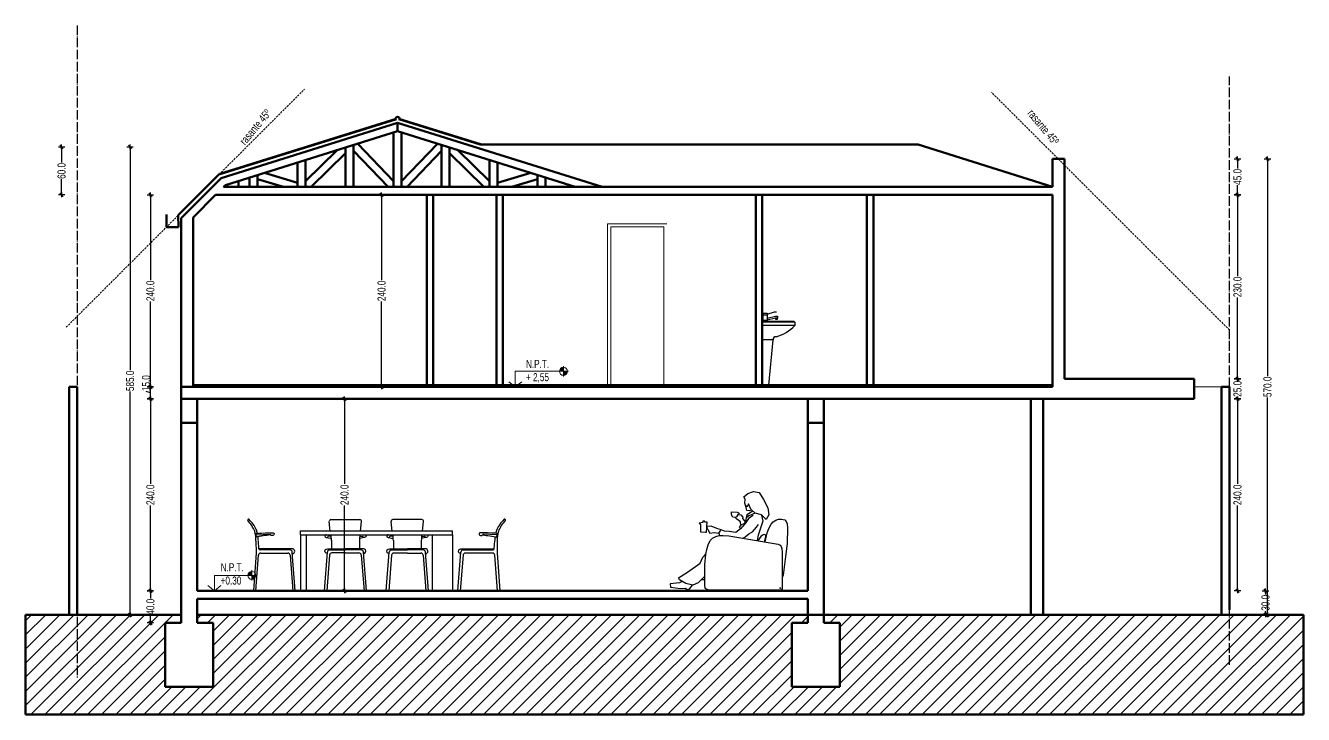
# Model space of a CAD drawing. Header units: centimetres. Extents: x 56177 to 99483, y 493 to 15482.
# Drawn here: x 70326 to 71923, y 5025 to 5886 of the extents above; entities that cross this region are included whole.
import ezdxf

# ---------------------------------------------------------------- set-up
doc = ezdxf.new("R2010")
doc.units = ezdxf.units.CM
doc.header["$MEASUREMENT"] = 0
doc.linetypes.add('ACAD_ISO04W100', pattern=[30, 24, -3, 0, -3])
doc.linetypes.add('HIDDEN', pattern=[0.375, 0.25, -0.125])
for name, color, linetype, lineweight in [('0.1', 253, 'Continuous', 13), ('0.1 COTAS', 52, 'Continuous', 13), ('0.15 PROYECCIONES', 6, 'HIDDEN', 15), ('0.15 TEXTOS', 212, 'Continuous', 20), ('0.5 MUROS', 1, 'Continuous', 50), ('0.8 TERRENO', 5, 'Continuous', 80)]:
    doc.layers.add(name, color=color, linetype=linetype, lineweight=lineweight)
doc.layers.add('0.10 EJES', color=120, linetype='ACAD_ISO04W100')
doc.layers.add('010_BLOQUES', color=250, linetype='Continuous')
doc.layers.add('0.12 MOBILIARIO BLOQUES', color=251, linetype='Continuous', lineweight=13, true_color=0x616161)
doc.layers.add('COLOR_ NARANJO', color=2, linetype='Continuous', true_color=0xffff14)
doc.styles.add('NICOLAS 2', font='swisscl.ttf')
doc.dimstyles.new('NICO CMS PEQUEÑAS', dxfattribs={"dimtxt": 10, "dimasz": 2, "dimexe": 0.18, "dimexo": 0.0625, "dimgap": 0.09, "dimtad": 0, "dimdec": 1, "dimzin": 0, "dimdsep": 46, "dimtxsty": 'NICOLAS 2', "dimblk": 'CRUZ2', "dimcen": 0.09, "dimse1": 1, "dimse2": 1, "dimclrd": 256, "dimclrt": 2, "dimadec": 0, "dimazin": 0, "dimtfac": 1, "dimtdec": 1, "dimtofl": 0, "dimtmove": 1, "dimatfit": 2, "dimldrblk": 'CRUZ2', "dimfxl": 1, "dimtolj": 1, "dimtzin": 0, "dimarcsym": 0})

# ---------------------------------------------------------------- blocks, each defined once
blk = doc.blocks.new('CRUZ2')
at = {"layer": 'COLOR_ NARANJO', "color": 8}
for p, q in [((-1.5, 0), (1.5, 0)), ((0, 2), (0, -2))]:
    blk.add_line(p, q, dxfattribs=at)
at = {"layer": 'COLOR_ NARANJO', "color": 4}
blk.add_lwpolyline([(-1.06, -1.06), (0, 0), (1.06, 1.06)], dxfattribs=at)
blk = doc.blocks.new('*D226')
at = {"layer": '0.1 COTAS', "lineweight": -2, "transparency": 16777216}
for p, q in [((70481.9, 5177.5), (70481.9, 5170)), ((70481.9, 5141.5), (70481.9, 5149))]:
    blk.add_line(p, q, dxfattribs=at)
at = {"layer": 'Defpoints', "color": 0, "transparency": 16777216}
for p in [(70481.9, 5179.5), (70535.3, 5179.5), (70520.3, 5139.5)]:
    blk.add_point(p, dxfattribs=at)
at = {"layer": '0.1 COTAS', "lineweight": -2, "transparency": 16777216, "xscale": 2, "yscale": 2, "zscale": 2}
for p, rotation in [((70481.9, 5179.5), 90), ((70481.9, 5139.5), 270)]:
    blk.add_blockref('CRUZ2', p, dxfattribs=dict(at, rotation=rotation))
at = {"layer": '0.1 COTAS', "color": 2, "transparency": 16777216, "insert": (70481.9, 5159.5), "char_height": 10, "attachment_point": 5, "rotation": 90, "style": 'NICOLAS 2'}
blk.add_mtext('\\A1;40.0', dxfattribs=at)
blk = doc.blocks.new('*D227')
at = {"layer": '0.1 COTAS', "lineweight": -2, "transparency": 16777216}
for p, q in [((70481.9, 5417.5), (70481.9, 5313)), ((70481.9, 5181.5), (70481.9, 5286))]:
    blk.add_line(p, q, dxfattribs=at)
at = {"layer": 'Defpoints', "color": 0, "transparency": 16777216}
for p in [(70481.9, 5419.5), (70535.3, 5419.5), (70535.3, 5179.5)]:
    blk.add_point(p, dxfattribs=at)
at = {"layer": '0.1 COTAS', "lineweight": -2, "transparency": 16777216, "xscale": 2, "yscale": 2, "zscale": 2}
for p, rotation in [((70481.9, 5419.5), 90), ((70481.9, 5179.5), 270)]:
    blk.add_blockref('CRUZ2', p, dxfattribs=dict(at, rotation=rotation))
at = {"layer": '0.1 COTAS', "color": 2, "transparency": 16777216, "insert": (70481.9, 5299.5), "char_height": 10, "attachment_point": 5, "rotation": 90, "style": 'NICOLAS 2'}
blk.add_mtext('\\A1;240.0', dxfattribs=at)
blk = doc.blocks.new('*D228')
at = {"layer": '0.1 COTAS', "lineweight": -2, "transparency": 16777216}
for p, q in [((70481.9, 5421.5), (70481.9, 5432.5)), ((70476.5, 5428.6), (70476.5, 5428.8)), ((70481.9, 5427), (70476.5, 5428.6))]:
    blk.add_line(p, q, dxfattribs=at)
at = {"layer": 'Defpoints', "color": 0, "transparency": 16777216}
for p in [(70481.9, 5434.5), (70520.3, 5434.5), (70535.3, 5419.5)]:
    blk.add_point(p, dxfattribs=at)
at = {"layer": '0.1 COTAS', "lineweight": -2, "transparency": 16777216, "xscale": 2, "yscale": 2, "zscale": 2}
for p, rotation in [((70481.9, 5434.5), 90), ((70481.9, 5419.5), 270)]:
    blk.add_blockref('CRUZ2', p, dxfattribs=dict(at, rotation=rotation))
at = {"layer": '0.1 COTAS', "color": 2, "transparency": 16777216, "insert": (70476.5, 5439.1), "char_height": 10, "attachment_point": 5, "rotation": 90, "style": 'NICOLAS 2'}
blk.add_mtext('\\A1;15.0', dxfattribs=at)
blk = doc.blocks.new('*D229')
at = {"layer": '0.1 COTAS', "lineweight": -2, "transparency": 16777216}
for p, q in [((70481.9, 5672.5), (70481.9, 5568)), ((70481.9, 5436.5), (70481.9, 5541))]:
    blk.add_line(p, q, dxfattribs=at)
at = {"layer": 'Defpoints', "color": 0, "transparency": 16777216}
for p in [(70481.9, 5674.5), (70646.3, 5674.5), (70520.3, 5434.5)]:
    blk.add_point(p, dxfattribs=at)
at = {"layer": '0.1 COTAS', "lineweight": -2, "transparency": 16777216, "xscale": 2, "yscale": 2, "zscale": 2}
for p, rotation in [((70481.9, 5674.5), 90), ((70481.9, 5434.5), 270)]:
    blk.add_blockref('CRUZ2', p, dxfattribs=dict(at, rotation=rotation))
at = {"layer": '0.1 COTAS', "color": 2, "transparency": 16777216, "insert": (70481.9, 5554.5), "char_height": 10, "attachment_point": 5, "rotation": 90, "style": 'NICOLAS 2'}
blk.add_mtext('\\A1;240.0', dxfattribs=at)
blk = doc.blocks.new('*D230')
at = {"layer": '0.1 COTAS', "lineweight": -2, "transparency": 16777216}
for p, q in [((70370.9, 5732.5), (70370.9, 5714.9)), ((70370.9, 5676.5), (70370.9, 5694.1))]:
    blk.add_line(p, q, dxfattribs=at)
at = {"layer": 'Defpoints', "color": 0, "transparency": 16777216}
for p in [(70370.9, 5734.5), (70520.3, 5734.5), (70646.3, 5674.5)]:
    blk.add_point(p, dxfattribs=at)
at = {"layer": '0.1 COTAS', "lineweight": -2, "transparency": 16777216, "xscale": 2, "yscale": 2, "zscale": 2}
for p, rotation in [((70370.9, 5734.5), 90), ((70370.9, 5674.5), 270)]:
    blk.add_blockref('CRUZ2', p, dxfattribs=dict(at, rotation=rotation))
at = {"layer": '0.1 COTAS', "color": 2, "transparency": 16777216, "insert": (70370.9, 5704.5), "char_height": 10, "attachment_point": 5, "rotation": 90, "style": 'NICOLAS 2'}
blk.add_mtext('\\A1;60.0', dxfattribs=at)
blk = doc.blocks.new('*D231')
at = {"layer": '0.1 COTAS', "lineweight": -2, "transparency": 16777216}
for p, q in [((70456.5, 5732.5), (70456.5, 5455.5)), ((70456.5, 5151.5), (70456.5, 5428.5))]:
    blk.add_line(p, q, dxfattribs=at)
at = {"layer": 'Defpoints', "color": 0, "transparency": 16777216}
for p in [(70631.3, 5734.5), (70456.5, 5149.5), (70520.3, 5149.5)]:
    blk.add_point(p, dxfattribs=at)
at = {"layer": '0.1 COTAS', "lineweight": -2, "transparency": 16777216, "xscale": 2, "yscale": 2, "zscale": 2}
for p, rotation in [((70456.5, 5734.5), 90), ((70456.5, 5149.5), 270)]:
    blk.add_blockref('CRUZ2', p, dxfattribs=dict(at, rotation=rotation))
at = {"layer": '0.1 COTAS', "color": 2, "transparency": 16777216, "insert": (70456.5, 5442), "char_height": 10, "attachment_point": 5, "rotation": 90, "style": 'NICOLAS 2'}
blk.add_mtext('\\A1;585.0', dxfattribs=at)
blk = doc.blocks.new('*D232')
at = {"layer": '0.1 COTAS', "lineweight": -2, "transparency": 16777216}
for p, q in [((71875.3, 5177.5), (71875.3, 5174.9)), ((71875.3, 5151.5), (71875.3, 5154.1))]:
    blk.add_line(p, q, dxfattribs=at)
at = {"layer": 'Defpoints', "color": 0, "transparency": 16777216}
for p in [(71323.3, 5179.5), (71875.3, 5179.5), (71597.3, 5149.5)]:
    blk.add_point(p, dxfattribs=at)
at = {"layer": '0.1 COTAS', "lineweight": -2, "transparency": 16777216, "xscale": 2, "yscale": 2, "zscale": 2}
for p, rotation in [((71875.3, 5179.5), 90), ((71875.3, 5149.5), 270)]:
    blk.add_blockref('CRUZ2', p, dxfattribs=dict(at, rotation=rotation))
at = {"layer": '0.1 COTAS', "color": 2, "transparency": 16777216, "insert": (71875.3, 5164.5), "char_height": 10, "attachment_point": 5, "rotation": 90, "style": 'NICOLAS 2'}
blk.add_mtext('\\A1;30.0', dxfattribs=at)
blk = doc.blocks.new('*D233')
at = {"layer": '0.1 COTAS', "lineweight": -2, "transparency": 16777216}
for p, q in [((71840.3, 5417.5), (71840.3, 5313)), ((71840.3, 5181.5), (71840.3, 5286))]:
    blk.add_line(p, q, dxfattribs=at)
at = {"layer": 'Defpoints', "color": 0, "transparency": 16777216}
for p in [(71562.3, 5419.5), (71840.3, 5419.5), (71323.3, 5179.5)]:
    blk.add_point(p, dxfattribs=at)
at = {"layer": '0.1 COTAS', "lineweight": -2, "transparency": 16777216, "xscale": 2, "yscale": 2, "zscale": 2}
for p, rotation in [((71840.3, 5419.5), 90), ((71840.3, 5179.5), 270)]:
    blk.add_blockref('CRUZ2', p, dxfattribs=dict(at, rotation=rotation))
at = {"layer": '0.1 COTAS', "color": 2, "transparency": 16777216, "insert": (71840.3, 5299.5), "char_height": 10, "attachment_point": 5, "rotation": 90, "style": 'NICOLAS 2'}
blk.add_mtext('\\A1;240.0', dxfattribs=at)
blk = doc.blocks.new('*D234')
at = {"layer": '0.1 COTAS', "lineweight": -2, "transparency": 16777216}
for p, q in [((71840.3, 5442.5), (71840.3, 5442.4)), ((71840.3, 5421.5), (71840.3, 5421.6))]:
    blk.add_line(p, q, dxfattribs=at)
at = {"layer": 'Defpoints', "color": 0, "transparency": 16777216}
for p in [(71771, 5444.5), (71840.3, 5444.5), (71562.3, 5419.5)]:
    blk.add_point(p, dxfattribs=at)
at = {"layer": '0.1 COTAS', "lineweight": -2, "transparency": 16777216, "xscale": 2, "yscale": 2, "zscale": 2}
for p, rotation in [((71840.3, 5444.5), 90), ((71840.3, 5419.5), 270)]:
    blk.add_blockref('CRUZ2', p, dxfattribs=dict(at, rotation=rotation))
at = {"layer": '0.1 COTAS', "color": 2, "transparency": 16777216, "insert": (71840.3, 5432), "char_height": 10, "attachment_point": 5, "rotation": 90, "style": 'NICOLAS 2'}
blk.add_mtext('\\A1;25.0', dxfattribs=at)
blk = doc.blocks.new('*D235')
at = {"layer": '0.1 COTAS', "lineweight": -2, "transparency": 16777216}
for p, q in [((71840.3, 5672.5), (71840.3, 5573)), ((71840.3, 5446.5), (71840.3, 5546))]:
    blk.add_line(p, q, dxfattribs=at)
at = {"layer": 'Defpoints', "color": 0, "transparency": 16777216}
for p in [(71624.3, 5674.5), (71840.3, 5674.5), (71771, 5444.5)]:
    blk.add_point(p, dxfattribs=at)
at = {"layer": '0.1 COTAS', "lineweight": -2, "transparency": 16777216, "xscale": 2, "yscale": 2, "zscale": 2}
for p, rotation in [((71840.3, 5674.5), 90), ((71840.3, 5444.5), 270)]:
    blk.add_blockref('CRUZ2', p, dxfattribs=dict(at, rotation=rotation))
at = {"layer": '0.1 COTAS', "color": 2, "transparency": 16777216, "insert": (71840.3, 5559.5), "char_height": 10, "attachment_point": 5, "rotation": 90, "style": 'NICOLAS 2'}
blk.add_mtext('\\A1;230.0', dxfattribs=at)
blk = doc.blocks.new('*D236')
at = {"layer": '0.1 COTAS', "lineweight": -2, "transparency": 16777216}
for p, q in [((71840.3, 5717.5), (71840.3, 5707.5)), ((71840.3, 5676.5), (71840.3, 5686.5))]:
    blk.add_line(p, q, dxfattribs=at)
at = {"layer": 'Defpoints', "color": 0, "transparency": 16777216}
for p in [(71624.3, 5719.5), (71840.3, 5719.5), (71624.3, 5674.5)]:
    blk.add_point(p, dxfattribs=at)
at = {"layer": '0.1 COTAS', "lineweight": -2, "transparency": 16777216, "xscale": 2, "yscale": 2, "zscale": 2}
for p, rotation in [((71840.3, 5719.5), 90), ((71840.3, 5674.5), 270)]:
    blk.add_blockref('CRUZ2', p, dxfattribs=dict(at, rotation=rotation))
at = {"layer": '0.1 COTAS', "color": 2, "transparency": 16777216, "insert": (71840.3, 5697), "char_height": 10, "attachment_point": 5, "rotation": 90, "style": 'NICOLAS 2'}
blk.add_mtext('\\A1;45.0', dxfattribs=at)
blk = doc.blocks.new('*D237')
at = {"layer": '0.1 COTAS', "lineweight": -2, "transparency": 16777216}
for p, q in [((71877.8, 5717.5), (71877.8, 5448)), ((71877.8, 5151.5), (71877.8, 5421))]:
    blk.add_line(p, q, dxfattribs=at)
at = {"layer": 'Defpoints', "color": 0, "transparency": 16777216}
for p in [(71639.3, 5719.5), (71877.8, 5719.5), (71820.3, 5149.5)]:
    blk.add_point(p, dxfattribs=at)
at = {"layer": '0.1 COTAS', "lineweight": -2, "transparency": 16777216, "xscale": 2, "yscale": 2, "zscale": 2}
for p, rotation in [((71877.8, 5719.5), 90), ((71877.8, 5149.5), 270)]:
    blk.add_blockref('CRUZ2', p, dxfattribs=dict(at, rotation=rotation))
at = {"layer": '0.1 COTAS', "color": 2, "transparency": 16777216, "insert": (71877.8, 5434.5), "char_height": 10, "attachment_point": 5, "rotation": 90, "style": 'NICOLAS 2'}
blk.add_mtext('\\A1;570.0', dxfattribs=at)
blk = doc.blocks.new('*D238')
at = {"layer": '0.1 COTAS', "lineweight": -2, "transparency": 16777216}
for p, q in [((70724.5, 5417.5), (70724.5, 5313)), ((70724.5, 5181.5), (70724.5, 5286))]:
    blk.add_line(p, q, dxfattribs=at)
at = {"layer": 'Defpoints', "color": 0, "transparency": 16777216}
for p in [(70561.9, 5419.5), (70724.5, 5419.5), (70561.9, 5179.5)]:
    blk.add_point(p, dxfattribs=at)
at = {"layer": '0.1 COTAS', "lineweight": -2, "transparency": 16777216, "xscale": 2, "yscale": 2, "zscale": 2}
for p, rotation in [((70724.5, 5419.5), 90), ((70724.5, 5179.5), 270)]:
    blk.add_blockref('CRUZ2', p, dxfattribs=dict(at, rotation=rotation))
at = {"layer": '0.1 COTAS', "color": 2, "transparency": 16777216, "insert": (70724.5, 5299.5), "char_height": 10, "attachment_point": 5, "rotation": 90, "style": 'NICOLAS 2'}
blk.add_mtext('\\A1;240.0', dxfattribs=at)
blk = doc.blocks.new('*D239')
at = {"layer": '0.1 COTAS', "lineweight": -2, "transparency": 16777216}
for p, q in [((70770.8, 5672.5), (70770.8, 5568)), ((70770.8, 5436.5), (70770.8, 5541))]:
    blk.add_line(p, q, dxfattribs=at)
at = {"layer": 'Defpoints', "color": 0, "transparency": 16777216}
for p in [(70770.8, 5674.5), (70770.8, 5674.5), (70770.8, 5434.5)]:
    blk.add_point(p, dxfattribs=at)
at = {"layer": '0.1 COTAS', "lineweight": -2, "transparency": 16777216, "xscale": 2, "yscale": 2, "zscale": 2}
for p, rotation in [((70770.8, 5674.5), 90), ((70770.8, 5434.5), 270)]:
    blk.add_blockref('CRUZ2', p, dxfattribs=dict(at, rotation=rotation))
at = {"layer": '0.1 COTAS', "color": 2, "transparency": 16777216, "insert": (70770.8, 5554.5), "char_height": 10, "attachment_point": 5, "rotation": 90, "style": 'NICOLAS 2'}
blk.add_mtext('\\A1;240.0', dxfattribs=at)
blk = doc.blocks.new('A$C5BFF514F')
at = {"layer": '010_BLOQUES'}
for p, q in [((-6.568, -0.604), (-6.516, -0.604)), ((-6.568, -0.694), (-6.568, -0.604)), ((-6.516, -0.63), (-6.568, -0.63)), ((-6.516, -0.617), (-6.426, -0.591)), ((-6.516, -0.604), (-6.516, -0.694)), ((-6.426, -0.591), (-6.4, -0.591)), ((-6.581, -0.707), (-6.186, -0.707)), ((-6.581, -1.507), (-6.581, -0.707)), ((-6.173, -0.72), (-6.581, -0.72)), ((-6.173, -0.759), (-6.581, -0.759)), ((-6.568, -0.694), (-6.516, -0.694)), ((-6.568, -0.707), (-6.568, -0.694)), ((-6.516, -0.668), (-6.413, -0.643)), ((-6.413, -0.668), (-6.516, -0.694)), ((-6.516, -0.694), (-6.516, -0.707)), ((-6.413, -0.643), (-6.387, -0.643)), ((-6.387, -0.668), (-6.413, -0.668)), ((-6.413, -0.668), (-6.413, -0.681)), ((-6.413, -0.681), (-6.387, -0.681)), ((-6.387, -0.643), (-6.387, -0.668)), ((-6.387, -0.681), (-6.387, -0.668)), ((-6.186, -0.707), (-6.173, -0.72)), ((-6.173, -0.72), (-6.173, -0.759)), ((-6.444, -0.939), (-6.581, -0.939)), ((-6.496, -1.507), (-6.444, -0.939)), ((-6.581, -1.507), (-6.496, -1.507))]:
    blk.add_line(p, q, dxfattribs=at)
for centre, radius, start, end in [((-6.532, -0.432), 0.485, 285.1328, 317.7263), ((-6.406, -0.939), 0.0387, 90, 180)]:
    blk.add_arc(centre, radius, start, end, dxfattribs=at)
blk = doc.blocks.new('LATO')
at = {"linetype": 'Continuous', "flags": 128}
for points in [[(25.8, 61), (28.3, 72.4), (30.5, 78), (33.5, 83.2), (35.9, 86.2), (39.4, 88.4), (42.8, 89.4), (46.3, 89.4), (50.5, 88.5), (52.3, 86.5), (53.5, 83.7), (54, 78.8), (53.3, 59.2), (51.2, 42.6), (48.5, 19.4), (47.3, 16.2)], [(25.3, 61.1), (27, 67.7), (26.8, 69.1), (25.6, 70.1), (23.3, 69.7), (20.4, 67.6), (18.3, 64.7), (16.9, 62.5)], [(45, 3.4), (44.3, 3.4), (44.3, 2.9), (44.3, 2.9), (44.2, 2.7)], [(45.1, 2.7), (45.1, 2.7), (45, 2.5)]]:
    blk.add_lwpolyline(points, dxfattribs=at)
blk.add_lwpolyline([(45.3, 0.5), (-29.9, 0.5), (-38.8, 0.6), (-44, 0.8), (-46.4, 1.5), (-48, 2.5), (-48.9, 3.8), (-49.4, 6.7), (-49.6, 11.4), (-49.4, 32.2), (-48, 45.8), (-47, 51.5), (-45.4, 57.5), (-42.7, 62.7), (-39.8, 65.6), (-35.5, 67.9), (-31.4, 68.9), (-26.6, 69.1), (-19.3, 68.6), (42.1, 58.3), (44.6, 57), (45.8, 55.3), (46.6, 52.3), (47.3, 48.3), (47.3, 2.5), (47, 1.3), (46.3, 0.6)], close=True, dxfattribs=at)
blk = doc.blocks.new('5-canapé-profil')
at = {"linetype": 'Continuous'}
blk.add_blockref('LATO', (-54.3, -0.5), dxfattribs=at)

msp = doc.modelspace()

# ---------------------------------------------------------------- hatches: boundary and pattern name
at = {"layer": '0.1'}
h = msp.add_hatch(dxfattribs=at)
h.set_pattern_fill('ANSI31', color=256, scale=100, style=0)
h.set_pattern_definition([(45, (2127.633, -4e-12), (-8.8388348, 8.8388348), [])])
h.paths.add_polyline_path([(70540.25, 5149.49), (70540.25, 5139.49), (70560.25, 5139.49), (70560.25, 5059.49), (70500.25, 5059.49), (70500.25, 5139.49), (70520.25, 5139.49), (70520.25, 5149.49), (70325.87, 5149.49), (70325.87, 5024.8), (71922.69, 5024.8), (71922.69, 5149.49), (71323.25, 5149.49), (71323.25, 5139.49), (71343.25, 5139.49), (71343.25, 5059.49), (71283.25, 5059.49), (71283.25, 5139.49), (71303.25, 5139.49), (71303.25, 5149.49)])
h.paths.add_polyline_path([(70492.45, 5146.07), (70492.45, 5173.01), (70471.36, 5173.01), (70471.36, 5146.07)], flags=9)
at = {"layer": '0.15 TEXTOS'}
h = msp.add_hatch(color=256, dxfattribs=at)
h.paths.add_polyline_path([(70997.93, 5453.89), (70992.93, 5453.89, -0.4142136), (70997.93, 5458.89)])
h.paths.add_polyline_path([(70997.93, 5448.89), (70997.93, 5453.89), (71002.93, 5453.89, -0.4142136)])
h = msp.add_hatch(color=256, dxfattribs=at)
h.paths.add_polyline_path([(70608.67, 5198.66), (70603.67, 5198.66, -0.4142136), (70608.67, 5203.66)])
h.paths.add_polyline_path([(70608.67, 5193.66), (70608.67, 5198.66), (70613.67, 5198.66, -0.4142136)])

# ---------------------------------------------------------------- linework, layer by layer
for p, q in [((70669.49, 5249.43), (70669.49, 5254.43)), ((70669.49, 5254.43), (70859.49, 5254.43)), ((70706.65, 5253.93), (70705.44, 5266.3)), ((70707.43, 5268.5), (70743.72, 5268.5)), ((70744.5, 5253.93), (70745.71, 5266.3)), ((70784, 5253.87), (70782.79, 5266.25)), ((70821.07, 5268.44), (70784.78, 5268.44)), ((70821.85, 5253.87), (70823.06, 5266.25)), ((70859.49, 5249.43), (70859.49, 5254.43)), ((70613.82, 5249.43), (70631.42, 5250.14)), ((70613.82, 5242.09), (70613.97, 5226.98)), ((70617.41, 5231.97), (70616.82, 5242.12)), ((70631.42, 5250.14), (70632.03, 5249.31)), ((70669.49, 5249.43), (70859.49, 5249.43)), ((70669.49, 5249.43), (70669.49, 5179.43)), ((70676.49, 5249.43), (70676.49, 5179.43)), ((70699.92, 5248.46), (70699.86, 5247.78)), ((70699.86, 5247.78), (70700.17, 5246.96)), ((70700.19, 5248.93), (70699.92, 5248.46)), ((70700.17, 5246.96), (70700.78, 5246.44)), ((70700.93, 5249.42), (70700.19, 5248.93)), ((70700.78, 5246.44), (70701.59, 5246.17)), ((70701.85, 5249.62), (70700.93, 5249.42)), ((70701.59, 5246.17), (70701.64, 5246.07)), ((70701.64, 5246.07), (70702.38, 5246.11)), ((70707.09, 5249.03), (70701.85, 5249.62)), ((70702.04, 5246.12), (70706.98, 5245.11)), ((70702.38, 5246.11), (70702.75, 5246.2)), ((70702.75, 5246.2), (70703.09, 5246.54)), ((70703.09, 5246.54), (70703.4, 5246.81)), ((70704.01, 5247.64), (70703.4, 5246.81)), ((70707.8, 5247.37), (70704.01, 5247.64)), ((70706.98, 5245.11), (70708.02, 5244.93)), ((70707.59, 5249), (70707.09, 5249.03)), ((70708.13, 5242.25), (70708.13, 5232.03)), ((70743.03, 5242.25), (70743.03, 5232.03)), ((70749.12, 5246.12), (70743.13, 5244.89)), ((70743.35, 5247.37), (70747.15, 5247.64)), ((70743.56, 5248.98), (70749.3, 5249.62)), ((70747.15, 5247.64), (70747.76, 5246.81)), ((70748.07, 5246.54), (70747.76, 5246.81)), ((70748.4, 5246.2), (70748.07, 5246.54)), ((70748.77, 5246.11), (70748.4, 5246.2)), ((70749.52, 5246.07), (70748.77, 5246.11)), ((70749.3, 5249.62), (70750.23, 5249.42)), ((70749.57, 5246.17), (70749.52, 5246.07)), ((70750.38, 5246.44), (70749.57, 5246.17)), ((70750.23, 5249.42), (70750.96, 5248.93)), ((70750.99, 5246.96), (70750.38, 5246.44)), ((70750.96, 5248.93), (70751.24, 5248.46)), ((70751.29, 5247.78), (70750.99, 5246.96)), ((70751.24, 5248.46), (70751.29, 5247.78)), ((70777.26, 5248.4), (70777.21, 5247.72)), ((70777.21, 5247.72), (70777.52, 5246.9)), ((70777.54, 5248.87), (70777.26, 5248.4)), ((70777.52, 5246.9), (70778.13, 5246.38)), ((70778.27, 5249.36), (70777.54, 5248.87)), ((70778.13, 5246.38), (70778.93, 5246.11)), ((70779.2, 5249.56), (70778.27, 5249.36)), ((70778.93, 5246.11), (70778.98, 5246.01)), ((70778.98, 5246.01), (70779.73, 5246.06)), ((70784.94, 5248.92), (70779.2, 5249.56)), ((70779.39, 5246.06), (70785.37, 5244.83)), ((70779.73, 5246.06), (70780.1, 5246.14)), ((70780.1, 5246.14), (70780.44, 5246.48)), ((70780.44, 5246.48), (70780.75, 5246.75)), ((70781.36, 5247.59), (70780.75, 5246.75)), ((70785.15, 5247.31), (70781.36, 5247.59)), ((70785.48, 5242.19), (70785.48, 5231.97)), ((70820.37, 5242.19), (70820.37, 5231.97)), ((70821.53, 5245.05), (70820.48, 5244.87)), ((70820.7, 5247.31), (70824.49, 5247.59)), ((70820.91, 5248.95), (70821.41, 5248.98)), ((70821.41, 5248.98), (70826.65, 5249.56)), ((70826.46, 5246.06), (70821.53, 5245.05)), ((70824.49, 5247.59), (70825.1, 5246.75)), ((70825.41, 5246.48), (70825.1, 5246.75)), ((70825.75, 5246.14), (70825.41, 5246.48)), ((70826.12, 5246.06), (70825.75, 5246.14)), ((70826.87, 5246.01), (70826.12, 5246.06)), ((70826.65, 5249.56), (70827.58, 5249.36)), ((70826.92, 5246.11), (70826.87, 5246.01)), ((70827.72, 5246.38), (70826.92, 5246.11)), ((70827.58, 5249.36), (70828.31, 5248.87)), ((70828.33, 5246.9), (70827.72, 5246.38)), ((70828.31, 5248.87), (70828.59, 5248.4)), ((70828.64, 5247.72), (70828.33, 5246.9)), ((70828.59, 5248.4), (70828.64, 5247.72)), ((70834.06, 5249.43), (70834.06, 5179.43)), ((70859.49, 5249.43), (70859.49, 5179.43)), ((70897.56, 5250.14), (70896.95, 5249.31)), ((70915.16, 5249.43), (70897.56, 5250.14)), ((70911.58, 5231.97), (70912.17, 5242.12)), ((70915.17, 5242.09), (70915.02, 5226.98)), ((70613.97, 5226.98), (70610.53, 5179.43)), ((70613.54, 5179.43), (70616.75, 5223.89)), ((70656.18, 5230.5), (70618.9, 5230.55)), ((70619.74, 5226.67), (70653.47, 5226.67)), ((70656.46, 5223.9), (70659.9, 5179.43)), ((70662.91, 5179.43), (70659.17, 5227.74)), ((70699.27, 5179.49), (70703.01, 5227.79)), ((70705.72, 5223.96), (70702.28, 5179.49)), ((70706, 5230.56), (70725.58, 5230.59)), ((70725.58, 5226.73), (70708.72, 5226.73)), ((70745.16, 5230.56), (70725.58, 5230.59)), ((70725.58, 5226.73), (70742.44, 5226.73)), ((70745.43, 5223.96), (70748.87, 5179.49)), ((70751.88, 5179.49), (70748.14, 5227.79)), ((70776.62, 5179.43), (70780.36, 5227.74)), ((70783.07, 5223.9), (70779.63, 5179.43)), ((70783.35, 5230.5), (70802.93, 5230.53)), ((70802.93, 5226.67), (70786.06, 5226.67)), ((70822.5, 5230.5), (70802.93, 5230.53)), ((70802.93, 5226.67), (70819.79, 5226.67)), ((70822.78, 5223.9), (70826.22, 5179.43)), ((70829.23, 5179.43), (70825.49, 5227.74)), ((70866.07, 5179.43), (70869.81, 5227.74)), ((70872.53, 5223.9), (70869.08, 5179.43)), ((70872.8, 5230.5), (70910.08, 5230.55)), ((70909.24, 5226.67), (70875.52, 5226.67)), ((70915.45, 5179.43), (70912.23, 5223.89)), ((70915.02, 5226.98), (70918.45, 5179.43))]:
    msp.add_line(p, q)
for points in [[(71233.12, 5280.43), (71230.03, 5279.52), (71227.11, 5279.75), (71226.43, 5283.79), (71224.86, 5289.19), (71225.28, 5294.06), (71223.28, 5297.06), (71228.46, 5301.1), (71235.43, 5303.57), (71242.63, 5302.45), (71247.81, 5293.46), (71253.21, 5283.34), (71254.56, 5274.58), (71251.41, 5268.73), (71245.33, 5274.35), (71237.68, 5276.6), (71232.06, 5281.32), (71229.13, 5288.29), (71227.56, 5284.24), (71225.92, 5285.55)], [(71234.98, 5273.45), (71229.13, 5269.86), (71225.08, 5263.56), (71219.23, 5256.82), (71213.61, 5252.32), (71205.06, 5253.45), (71199.21, 5254.12), (71194.93, 5255.7), (71189.53, 5257.49), (71182.56, 5260.19), (71176.48, 5259.74), (71177.61, 5257.94), (71178.96, 5255.25), (71180.76, 5251.43), (71186.38, 5252.32), (71192.23, 5251.43), (71193.21, 5248.48)], [(71220.11, 5261.85), (71219.11, 5263.57), (71219.23, 5265.76), (71217.65, 5267.1), (71214.6, 5268.92), (71213.14, 5270.63), (71212.88, 5271.24), (71209.6, 5271.48), (71208.14, 5274.4), (71208.14, 5278.3), (71215.21, 5277.69), (71217.4, 5276.72), (71216.91, 5274.89), (71219.72, 5274.4), (71222.03, 5271.6), (71221.79, 5269.65), (71224.23, 5266.85), (71224.94, 5265.5)], [(71212.88, 5271.24), (71214.96, 5272.58), (71216.55, 5275.13)], [(71234.72, 5279.08), (71227.11, 5274.35), (71225.31, 5266.71), (71224.63, 5264.46)], [(71237.68, 5276.6), (71229.72, 5273.12), (71226.21, 5270.53)], [(71245.64, 5274.07), (71247.36, 5266.71), (71245.11, 5260.42), (71241.51, 5249.18), (71240.15, 5242.23)], [(71177.3, 5259.8), (71177.66, 5265.07), (71174.71, 5265.07), (71174.11, 5266.65), (71172.22, 5266.65), (71172.3, 5264.77), (71167.7, 5263.86), (71169.13, 5262.88), (71169.2, 5258.21), (71169.28, 5253.31), (71175.62, 5252.85), (71176.82, 5252.95), (71177.21, 5258.58)], [(71192.23, 5251.43), (71193.78, 5254.02), (71194.93, 5255.7)], [(71219.5, 5257.13), (71218.01, 5258.7), (71220.21, 5261.98), (71223.74, 5263.57)], [(71222.36, 5245.19), (71223.06, 5245.36), (71229.58, 5250.75), (71234.08, 5253.22), (71239.26, 5259.07), (71241.73, 5262.44)], [(71223.74, 5263.57), (71224.63, 5264.46)], [(71174.59, 5197.9), (71166.34, 5189.39), (71159.86, 5186.51), (71150.87, 5188.67), (71142.95, 5192.98), (71141.87, 5195.5), (71153.03, 5202.69), (71168.86, 5214.19), (71172.1, 5221.38), (71176.17, 5226.08)], [(71146.43, 5191.14), (71142.9, 5189.22), (71131.16, 5188.26), (71131.79, 5183.82), (71144.21, 5182.25), (71149.93, 5182.57), (71154.38, 5180.03), (71159.46, 5186.61)], [(71174.55, 5193.07), (71170.07, 5193.23)]]:
    msp.add_lwpolyline(points)
for points in [[(70613.82, 5249.43), (70613.81, 5250.6), (70614.03, 5250.92), (70614.5, 5251.07), (70616.83, 5251.31), (70620.51, 5251.53), (70625.83, 5251.83), (70632.11, 5252.1), (70634.46, 5252.11), (70635.39, 5251.92), (70636.12, 5251.43), (70636.4, 5250.96), (70636.45, 5250.28), (70636.15, 5249.46), (70635.54, 5248.94), (70634.73, 5248.67), (70633.79, 5248.57), (70633.05, 5248.61), (70632.68, 5248.7), (70632.34, 5249.04), (70632.03, 5249.31), (70631.34, 5249.35), (70629.61, 5249.14), (70627.42, 5248.78), (70625.47, 5248.45), (70620.62, 5247.61), (70615.77, 5246.76), (70615.24, 5246.7), (70614.92, 5246.72), (70614.64, 5246.91), (70614.1, 5248.22), (70613.93, 5248.85)], [(70915.16, 5249.43), (70915.18, 5250.6), (70914.96, 5250.92), (70914.48, 5251.07), (70912.15, 5251.31), (70908.48, 5251.53), (70903.15, 5251.83), (70896.87, 5252.1), (70894.52, 5252.11), (70893.6, 5251.92), (70892.86, 5251.43), (70892.59, 5250.96), (70892.53, 5250.28), (70892.84, 5249.46), (70893.45, 5248.94), (70894.26, 5248.67), (70895.19, 5248.57), (70895.94, 5248.61), (70896.31, 5248.7), (70896.64, 5249.04), (70896.95, 5249.31), (70897.64, 5249.35), (70899.37, 5249.14), (70901.57, 5248.78), (70903.52, 5248.45), (70908.36, 5247.61), (70913.21, 5246.76), (70913.74, 5246.7), (70914.07, 5246.72), (70914.34, 5246.91), (70914.89, 5248.22), (70915.05, 5248.85)]]:
    msp.add_lwpolyline(points, close=True)
for points in [[(70659.31, 5225.88, 1), (70659.01, 5231.97), (70617.41, 5231.97)], [(70702.87, 5225.94, -1), (70703.17, 5232.03), (70725.58, 5232.03)], [(70748.29, 5225.94, 1), (70747.98, 5232.03), (70725.58, 5232.03)], [(70780.22, 5225.88, -1), (70780.52, 5231.97), (70802.93, 5231.97)], [(70825.63, 5225.88, 1), (70825.33, 5231.97), (70802.93, 5231.97)], [(70869.67, 5225.88, -1), (70869.97, 5231.97), (70911.58, 5231.97)]]:
    msp.add_lwpolyline(points, format="xyb")
for centre, radius, start, end in [((70604.52, 5267.85), 1.05, 38.38987, 227.32904), ((70570.67, 5236.31), 45.22, 22.84444, 43.0745), ((70574.49, 5237.13), 44, 25.56388, 45.47987), ((70560.04, 5241.32), 53.79, 0.82288, 13.49133), ((70605.25, 5251.6), 10, 12.4524, 26.83347), ((70557.65, 5238.92), 59.25, 11.96469, 14.49354), ((70707.43, 5266.5), 2, 90, 185.58387), ((70743.72, 5266.5), 2, 354.41613, 90), ((70784.78, 5266.44), 2, 90, 185.58387), ((70821.07, 5266.44), 2, 354.41613, 90), ((70971.33, 5238.92), 59.25, 165.50646, 168.03531), ((70923.73, 5251.6), 10, 153.16653, 167.5476), ((70954.5, 5237.13), 44, 134.52013, 154.43612), ((70968.95, 5241.32), 53.79, 166.50867, 179.17712), ((70958.32, 5236.31), 45.22, 136.9255, 157.15556), ((70924.47, 5267.85), 1.05, 312.67096, 141.61013), ((70557.65, 5238.92), 59.25, 3.10892, 7.69855), ((70654.35, 5241.38), 53.79, 0.92517, 8.67548), ((70796.81, 5241.38), 53.79, 171.32452, 179.07483), ((70731.7, 5241.32), 53.79, 0.92517, 8.67548), ((70874.15, 5241.32), 53.79, 171.32452, 179.07483), ((70971.33, 5238.92), 59.25, 172.30145, 176.89108), ((70619.74, 5223.67), 3, 90, 175.86469), ((70618.9, 5232.05), 1.5, 183.31267, 269.92447), ((70653.47, 5223.67), 3, 4.42757, 90), ((70656.18, 5227.5), 3, 4.42757, 89.92447), ((70706, 5227.56), 3, 90.07553, 175.57243), ((70708.72, 5223.73), 3, 90, 175.57243), ((70742.44, 5223.73), 3, 4.42757, 90), ((70745.15, 5227.56), 3, 4.42757, 89.92447), ((70783.35, 5227.5), 3, 90.07553, 175.57243), ((70786.06, 5223.67), 3, 90, 175.57243), ((70819.79, 5223.67), 3, 4.42757, 90), ((70822.5, 5227.5), 3, 4.42757, 89.92447), ((70872.81, 5227.5), 3, 90.07553, 175.57243), ((70875.52, 5223.67), 3, 90, 175.57243), ((70909.24, 5223.67), 3, 4.13531, 90), ((70910.08, 5232.05), 1.5, 270.07553, 356.68733)]:
    msp.add_arc(centre, radius, start, end)
at = {"layer": '0.10 EJES', "ltscale": 0.5}
for p, q in [((70390.25, 5886.29), (70390.25, 5070.55)), ((71830.25, 5086.95), (71830.25, 5822.55))]:
    msp.add_line(p, q, dxfattribs=at)
at = {"layer": '0.12 MOBILIARIO BLOQUES'}
for p, q in [((71053.25, 5638.49), (71127.25, 5638.49)), ((71053.25, 5638.49), (71053.25, 5434.49)), ((71057.25, 5634.49), (71123.25, 5634.49)), ((71057.25, 5634.49), (71057.25, 5434.49)), ((71123.25, 5634.49), (71123.25, 5434.49)), ((71820.25, 5434.49), (71785.97, 5434.49))]:
    msp.add_line(p, q, dxfattribs=at)
at = {"layer": '0.15 PROYECCIONES', "ltscale": 10}
for p, q in [((70376.71, 5509.03), (70674.23, 5806.54)), ((71830.25, 5505.49), (71532.74, 5803))]:
    msp.add_line(p, q, dxfattribs=at)
at = {"layer": '0.15 TEXTOS'}
for p, q in [((71004.43, 5453.89), (70937.75, 5453.89)), ((70937.75, 5453.89), (70937.75, 5434.49)), ((70997.93, 5447.39), (70997.93, 5460.39)), ((70937.75, 5434.49), (70929.62, 5440.95)), ((70937.75, 5434.49), (70945.88, 5440.95)), ((70615.17, 5198.66), (70561.89, 5198.66)), ((70561.89, 5198.66), (70561.89, 5179.49)), ((70608.67, 5192.16), (70608.67, 5205.16)), ((70561.89, 5179.49), (70553.76, 5185.95)), ((70561.89, 5179.49), (70570.02, 5185.95))]:
    msp.add_line(p, q, dxfattribs=at)
for centre in [(70997.93, 5453.89), (70608.67, 5198.66)]:
    msp.add_circle(centre, 5, dxfattribs=at)
at = {"layer": '0.5 MUROS', "ltscale": 10}
for p, q in [((70567.52, 5699.84), (70789.26, 5769.26)), ((70568.55, 5700.68), (70789.11, 5769.74)), ((70792.24, 5769.26), (70893.98, 5737.41)), ((70792.39, 5769.74), (70895.66, 5737.41)), ((70570.19, 5695.43), (70790.75, 5764.49)), ((70575.52, 5686.62), (70790.75, 5754.01)), ((70785.75, 5752.45), (70785.75, 5684.49)), ((70785.75, 5752.45), (70785.75, 5684.49)), ((70790.75, 5764.49), (71046.25, 5684.49)), ((70790.75, 5754.01), (70790.75, 5764.49)), ((70790.75, 5754.01), (71012.78, 5684.49)), ((70795.75, 5752.45), (70795.75, 5684.49)), ((70795.75, 5752.45), (70795.75, 5684.49)), ((70725.75, 5733.66), (70725.75, 5684.49)), ((70735.75, 5736.79), (70735.75, 5684.49)), ((70741.07, 5738.46), (70785.75, 5691.73)), ((70840.43, 5738.46), (70795.75, 5691.73)), ((70845.75, 5736.79), (70845.75, 5684.49)), ((70855.75, 5733.66), (70855.75, 5684.49)), ((70893.98, 5737.41), (71441.25, 5737.41)), ((71441.25, 5737.41), (71609.25, 5684.49)), ((70715.29, 5730.39), (70675.75, 5691.51)), ((70675.75, 5718.01), (70675.75, 5684.49)), ((70725.75, 5726.65), (70682.88, 5684.49)), ((70735.75, 5729.56), (70778.83, 5684.49)), ((70845.75, 5729.56), (70802.67, 5684.49)), ((70855.75, 5726.65), (70898.62, 5684.49)), ((70866.21, 5730.39), (70905.75, 5691.51)), ((70905.75, 5718.01), (70905.75, 5684.49)), ((71624.25, 5719.49), (71609.25, 5719.49)), ((71609.25, 5719.49), (71609.25, 5684.49)), ((71624.25, 5719.49), (71624.25, 5444.49)), ((70665.75, 5689.71), (70624.33, 5701.91)), ((70665.75, 5714.88), (70665.75, 5684.49)), ((70915.75, 5714.88), (70915.75, 5684.49)), ((70915.75, 5689.71), (70957.17, 5701.91)), ((70516.71, 5649.03), (70567.52, 5699.84)), ((70520.25, 5645.49), (70570.19, 5695.43)), ((70575.52, 5686.62), (70573.39, 5684.49)), ((70592.01, 5691.79), (70592.01, 5684.49)), ((70605.75, 5696.09), (70605.75, 5684.49)), ((70615.75, 5699.22), (70615.75, 5684.49)), ((70648.05, 5684.49), (70615.75, 5694.01)), ((70933.45, 5684.49), (70965.75, 5694.01)), ((70965.75, 5699.22), (70965.75, 5684.49)), ((70975.75, 5696.09), (70975.75, 5684.49)), ((70542.12, 5674.43), (70516.71, 5649.03)), ((70535.25, 5646.35), (70563.39, 5674.49)), ((70563.39, 5674.49), (71609.25, 5674.49)), ((70573.39, 5684.49), (71609.25, 5684.49)), ((70827.25, 5674.49), (70827.25, 5436.49)), ((70835.25, 5674.49), (70835.25, 5436.49)), ((70835.25, 5674.49), (70835.25, 5436.49)), ((70914.25, 5674.49), (70914.25, 5436.49)), ((70922.25, 5674.49), (70922.25, 5436.49)), ((70922.25, 5674.49), (70922.25, 5436.49)), ((71238.25, 5674.49), (71238.25, 5436.49)), ((71246.25, 5674.49), (71246.25, 5436.49)), ((71377.25, 5674.49), (71377.25, 5436.49)), ((71377.25, 5674.49), (71377.25, 5436.49)), ((71385.25, 5674.49), (71385.25, 5436.49)), ((71385.25, 5674.49), (71385.25, 5436.49)), ((71609.25, 5434.49), (71609.25, 5674.49)), ((70501.83, 5634.03), (70501.84, 5650.05)), ((70516.71, 5649.03), (70516.83, 5634.03)), ((70520.25, 5645.49), (70520.25, 5434.49)), ((70535.25, 5646.35), (70535.25, 5434.49)), ((70516.83, 5634.03), (70501.83, 5634.03)), ((70380.25, 5434.49), (70390.25, 5434.49)), ((70380.25, 5434.49), (70380.25, 5149.49)), ((70390.25, 5434.49), (70390.25, 5149.49)), ((70520.25, 5434.49), (70520.25, 5139.49)), ((70520.25, 5434.49), (70520.25, 5179.49)), ((70535.25, 5434.49), (70520.25, 5434.49)), ((70535.25, 5436.49), (70827.25, 5436.49)), ((70535.25, 5434.49), (70827.25, 5434.49)), ((70827.25, 5436.49), (71609.25, 5436.49)), ((70827.25, 5434.49), (71238.25, 5434.49)), ((71238.25, 5434.49), (71609.25, 5434.49)), ((71624.25, 5444.49), (71785.97, 5444.49)), ((71785.97, 5444.49), (71785.97, 5419.49)), ((71820.25, 5434.49), (71830.25, 5434.49)), ((71820.25, 5434.49), (71820.25, 5149.49)), ((71830.25, 5434.49), (71830.25, 5155.49)), ((70540.25, 5419.49), (70520.25, 5419.49)), ((70540.25, 5419.49), (71562.25, 5419.49)), ((70540.25, 5419.49), (70540.25, 5179.49)), ((71303.25, 5389.49), (71303.25, 5419.49)), ((71323.25, 5389.49), (71323.25, 5419.49)), ((71562.25, 5419.49), (71609.25, 5419.49)), ((71582.25, 5419.49), (71582.25, 5149.49)), ((71597.25, 5419.49), (71597.25, 5149.49)), ((71609.25, 5419.49), (71785.97, 5419.49)), ((70540.25, 5389.49), (70520.25, 5389.49)), ((71303.25, 5389.49), (71323.25, 5389.49)), ((71303.25, 5389.49), (71303.25, 5179.49)), ((71323.25, 5139.49), (71323.25, 5389.49)), ((70540.25, 5179.49), (71303.25, 5179.49)), ((70540.25, 5169.49), (71303.25, 5169.49)), ((70540.25, 5169.49), (70540.25, 5139.49)), ((71303.25, 5139.49), (71303.25, 5169.49)), ((70500.25, 5139.49), (70500.25, 5059.49)), ((70500.25, 5139.49), (70520.25, 5139.49)), ((70540.25, 5139.49), (70560.25, 5139.49)), ((70560.25, 5139.49), (70560.25, 5059.49)), ((71283.25, 5139.49), (71283.25, 5059.49)), ((71283.25, 5139.49), (71303.25, 5139.49)), ((71323.25, 5139.49), (71343.25, 5139.49)), ((71343.25, 5139.49), (71343.25, 5059.49)), ((70500.25, 5059.49), (70560.25, 5059.49)), ((71283.25, 5059.49), (71343.25, 5059.49))]:
    msp.add_line(p, q, dxfattribs=at)
msp.add_arc((70790.74, 5769.29), 2.76, 2.15723, 177.96394, dxfattribs=at)
at = {"layer": '0.8 TERRENO'}
for p, q in [((70325.87, 5149.49), (70520.25, 5149.49)), ((70325.87, 5149.49), (70325.87, 5024.8)), ((70540.25, 5149.49), (71922.69, 5149.49)), ((71922.69, 5024.8), (71922.69, 5149.49)), ((70325.87, 5024.8), (71922.69, 5024.8))]:
    msp.add_line(p, q, dxfattribs=at)

# ---------------------------------------------------------------- block references
at = {"xscale": 100, "yscale": 100, "zscale": 100}
msp.add_blockref('A$C5BFF514F', (71904.35, 5587.2), dxfattribs=at)
msp.add_blockref('5-canapé-profil', (71278.4, 5180.04))

# ---------------------------------------------------------------- texts
at = {"layer": '0.15 TEXTOS', "char_height": 10, "width": 489.6147, "style": 'NICOLAS 2'}
for insert, attachment_point, rotation in [((70625.76, 5782.54), 3, 50.27618), ((71584.74, 5782.54), 1, 309.72382)]:
    msp.add_mtext('rasante 45º', dxfattribs=dict(at, insert=insert, attachment_point=attachment_point, rotation=rotation))
at = {"layer": '0.15 TEXTOS', "char_height": 10, "width": 489.6147, "attachment_point": 1, "style": 'NICOLAS 2'}
for s, insert in [('N.P.T. \\P+ 2,55', (70951.15, 5468.25)), ('N.P.T. \\P+0.30', (70569.61, 5213.91))]:
    msp.add_mtext(s, dxfattribs=dict(at, insert=insert))

# ---------------------------------------------------------------- dimensions: what is measured, and where the dimension line sits
at = {"layer": '0.1 COTAS'}
for base, p1, p2, picture, middle in [((70370.89, 5734.49), (70646.25, 5674.49), (70520.25, 5734.49), '*D230', (70370.89, 5704.49)), ((70456.45, 5149.49), (70631.25, 5734.49), (70520.25, 5149.49), '*D231', (70456.45, 5441.99)), ((71840.34, 5719.49), (71624.25, 5674.49), (71624.25, 5719.49), '*D236', (71840.34, 5696.99)), ((71877.83, 5719.49), (71820.25, 5149.49), (71639.25, 5719.49), '*D237', (71877.83, 5434.49)), ((70481.89, 5674.49), (70520.25, 5434.49), (70646.25, 5674.49), '*D229', (70481.89, 5554.49)), ((70770.79, 5674.49), (70770.79, 5434.49), (70770.79, 5674.49), '*D239', (70770.79, 5554.49)), ((71840.34, 5674.49), (71770.97, 5444.49), (71624.25, 5674.49), '*D235', (71840.34, 5559.49)), ((70481.89, 5434.49), (70535.25, 5419.49), (70520.25, 5434.49), '*D228', (70476.45, 5428.89)), ((71840.34, 5444.49), (71562.25, 5419.49), (71770.97, 5444.49), '*D234', (71840.34, 5431.99)), ((70481.89, 5419.49), (70535.25, 5179.49), (70535.25, 5419.49), '*D227', (70481.89, 5299.49)), ((70724.54, 5419.49), (70561.89, 5179.49), (70561.89, 5419.49), '*D238', (70724.54, 5299.49)), ((71840.34, 5419.49), (71323.25, 5179.49), (71562.25, 5419.49), '*D233', (71840.34, 5299.49)), ((70481.89, 5179.49), (70520.25, 5139.49), (70535.25, 5179.49), '*D226', (70481.89, 5159.49)), ((71875.34, 5179.49), (71597.25, 5149.49), (71323.25, 5179.49), '*D232', (71875.34, 5164.49))]:
    dim = msp.add_linear_dim(base=base, p1=p1, p2=p2, angle=90, dimstyle='NICO CMS PEQUEÑAS', dxfattribs=at)
    dim.commit()
    dim.dimension.update_dxf_attribs({"geometry": picture, "text_midpoint": middle})

doc.saveas('drawing.dxf')
